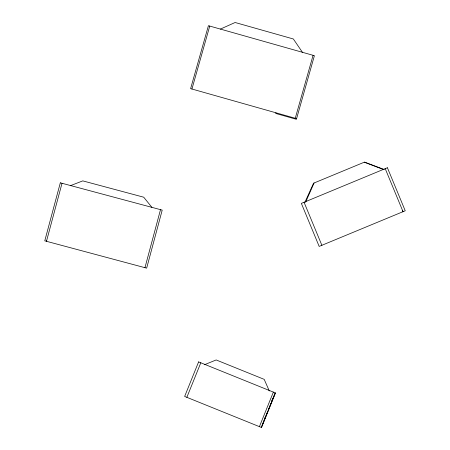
<?xml version="1.0" encoding="UTF-8"?>
<svg xmlns="http://www.w3.org/2000/svg" width="450" height="450" viewBox="0 0 450 450"><rect width="100%" height="100%" fill="white"/><g stroke="black" fill="none" stroke-linecap="round" stroke-linejoin="round"><path stroke-width="0.67" d="M46.474 241.301L62.021 183.268M46.558 241.324L46.738 240.649M144.956 267.688L160.509 209.661M191.936 89.021L209.751 26.066M275.895 112.781L275.709 113.445L296.404 119.301L314.404 55.682L208.423 25.695L190.609 88.644L296.589 118.637M295.262 118.26L313.076 55.311M186.851 397.333L200.812 362.784M259.403 426.645L273.364 392.102M264.257 419.507L265.05 417.549M271.896 400.607L272.683 398.649M262.035 425.43L267.829 411.092M268.358 409.787L269.145 407.835M269.674 406.53L270.99 403.273M271.513 401.968L274.939 393.497M261.36 427.433L275.316 392.889M305.674 202.056L314.072 182.998M304.864 202.393L313.554 183.212L364.511 162.101L384.221 169.521M220.399 29.081L235.108 22.5L293.349 38.981L302.428 52.296M402.688 210.814L402.289 210.977L402.649 211.838M204.412 364.742L216.163 359.949L264.195 379.356L269.314 390.966M70.639 185.58L82.783 180.877L143.724 197.207L151.892 207.349M364.286 162.197L383.861 169.672M385.217 168.649L403.043 211.674M304.059 202.269L321.879 245.295M60.322 182.812L44.769 240.846L146.661 268.144L162.208 210.116L60.322 182.812M198.607 361.896L184.652 396.439L261.523 427.5L275.468 392.951L198.607 361.896M387.405 167.743L301.354 203.389L319.174 246.414L405.231 210.769L387.405 167.743"/></g></svg>
